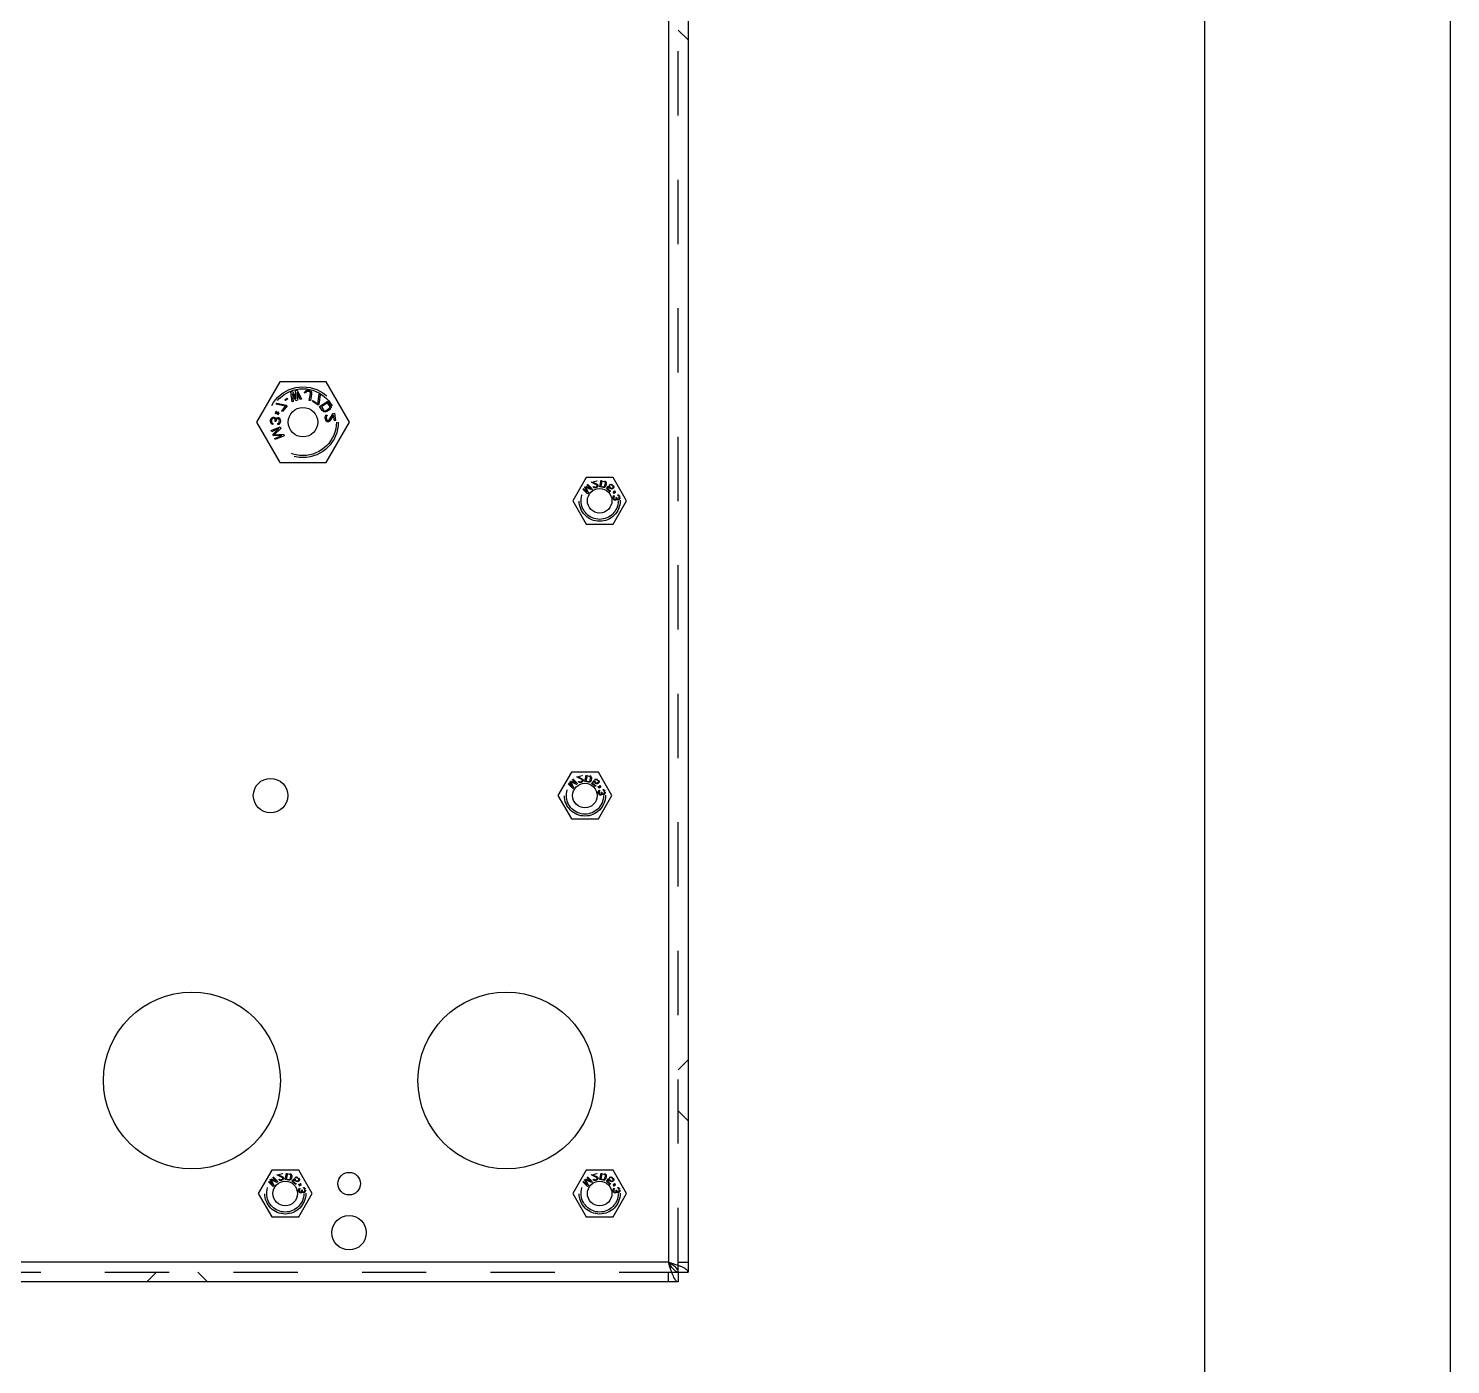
# Model space of a CAD drawing. Header units: millimetres. Extents: x 1262 to 3787, y 0 to 841.
# Drawn here: x 3642.1 to 3786.9, y 315.3 to 451.3 of the extents above; entities that cross this region are included whole.
import ezdxf

# ---------------------------------------------------------------- set-up
doc = ezdxf.new("R2010")
doc.units = ezdxf.units.MM
doc.header["$LTSCALE"] = 65.395
doc.linetypes.add('HIDDEN', pattern=[0.2, 0.1, -0.1])
doc.layers.get('0').update_dxf_attribs({"linetype": 'CONTINUOUS'})
doc.layers.add('02___PRT_ALL_AXES', color=7, linetype='CONTINUOUS')
doc.layers.add('DEFAULT_2', color=8, linetype='HIDDEN')

msp = doc.modelspace()

# ---------------------------------------------------------------- linework, layer by layer
at = {"color": 7, "linetype": 'Continuous'}
for p, q in [((3786.865, 0), (3786.865, 841)), ((3667.696, 415.304), (3665.329, 411.204)), ((3672.43, 415.304), (3667.696, 415.304)), ((3674.798, 411.204), (3672.43, 415.304)), ((3665.329, 411.204), (3667.696, 407.104)), ((3672.43, 407.104), (3674.798, 411.204)), ((3667.696, 407.104), (3672.43, 407.104)), ((3698.892, 405.579), (3697.521, 403.204)), ((3701.635, 405.579), (3698.892, 405.579)), ((3703.006, 403.204), (3701.635, 405.579)), ((3697.521, 403.204), (3698.892, 400.829)), ((3701.635, 400.829), (3703.006, 403.204)), ((3698.892, 400.829), (3701.635, 400.829)), ((3697.392, 375.579), (3696.021, 373.204)), ((3700.135, 375.579), (3697.392, 375.579)), ((3701.506, 373.204), (3700.135, 375.579)), ((3696.021, 373.204), (3697.392, 370.829)), ((3700.135, 370.829), (3701.506, 373.204)), ((3697.392, 370.829), (3700.135, 370.829)), ((3666.892, 335.079), (3665.521, 332.704)), ((3669.635, 335.079), (3666.892, 335.079)), ((3671.006, 332.704), (3669.635, 335.079)), ((3698.892, 335.079), (3697.521, 332.704)), ((3701.635, 335.079), (3698.892, 335.079)), ((3703.006, 332.704), (3701.635, 335.079)), ((3665.521, 332.704), (3666.892, 330.329)), ((3669.635, 330.329), (3671.006, 332.704)), ((3697.521, 332.704), (3698.892, 330.329)), ((3701.635, 330.329), (3703.006, 332.704)), ((3666.892, 330.329), (3669.635, 330.329)), ((3698.892, 330.329), (3701.635, 330.329)), ((3708.263, 324.704), (3709.263, 324.704)), ((3708.263, 324.704), (3708.263, 323.704))]:
    msp.add_line(p, q, dxfattribs=at)
at = {"color": 3, "linetype": 'Continuous'}
for p, q in [((3709.263, 581.004), (3709.263, 324.704)), ((3707.263, 580.004), (3707.263, 325.704)), ((3707.263, 325.704), (3506.047, 325.704)), ((3708.263, 323.704), (3296.263, 323.704))]:
    msp.add_line(p, q, dxfattribs=at)
at = {"color": 7, "linetype": 'Continuous'}
msp.add_lwpolyline([(2622.865, 25), (3761.865, 25), (3761.865, 816), (2622.865, 816)], close=True, dxfattribs=at)
for points in [[(3708.263, 324.704), (3708.07, 324.704), (3707.65, 325.06), (3707.418, 325.46), (3707.263, 325.704)], [(3708.263, 324.704), (3708.263, 324.897), (3707.906, 325.317), (3707.507, 325.549), (3707.263, 325.704)]]:
    msp.add_open_spline(points, degree=3, knots=[0, 0, 0, 0, 0.4009489, 1, 1, 1, 1], dxfattribs=at)
at = {"color": 3, "linetype": 'Continuous'}
for points, knots in [([(3708.263, 325.37), (3708.185, 325.399), (3707.854, 325.516), (3707.519, 325.622), (3707.263, 325.704)], [0, 0, 0, 0, 0.2361922, 1, 1, 1, 1]), ([(3707.597, 324.704), (3707.568, 324.781), (3707.451, 325.113), (3707.345, 325.448), (3707.263, 325.704)], [0, 0, 0, 0, 0.2361922, 1, 1, 1, 1]), ([(3708.263, 323.704), (3708.152, 323.704), (3707.896, 323.958), (3707.786, 324.23), (3707.71, 324.412)], [0, 0, 0, 0, 0.3603317, 1, 1, 1, 1]), ([(3709.263, 324.704), (3709.263, 324.815), (3709.008, 325.071), (3708.736, 325.181), (3708.554, 325.257)], [0, 0, 0, 0, 0.3603317, 1, 1, 1, 1])]:
    msp.add_open_spline(points, degree=3, knots=knots, dxfattribs=at)
for points in [[(3707.71, 324.412), (3707.67, 324.509), (3707.633, 324.606), (3707.597, 324.704)], [(3708.554, 325.257), (3708.458, 325.297), (3708.361, 325.334), (3708.263, 325.37)]]:
    msp.add_open_spline(points, degree=3, dxfattribs=at)
at = {"layer": '02___PRT_ALL_AXES', "color": 3, "linetype": 'Continuous'}
for centre, radius in [((3670.063, 411.204), 1.5), ((3700.263, 403.204), 1.25), ((3666.763, 373.204), 1.75), ((3698.763, 373.204), 1.25), ((3658.763, 344.204), 9), ((3690.763, 344.204), 9), ((3674.763, 333.704), 1.15), ((3668.263, 332.704), 1.25), ((3700.263, 332.704), 1.25), ((3674.763, 328.704), 1.75)]:
    msp.add_circle(centre, radius, dxfattribs=at)
at = {"layer": 'DEFAULT_2', "color": 8, "linetype": 'HIDDEN'}
for p, q in [((3708.263, 324.704), (3708.263, 581.004)), ((3709.263, 450.104), (3708.263, 451.104)), ((3668.84, 414.287), (3669, 414.332)), ((3668.953, 413.279), (3668.84, 414.287)), ((3669.354, 413.393), (3668.984, 414.084)), ((3668.984, 414.084), (3669.074, 413.313)), ((3669, 414.332), (3669.382, 413.6)), ((3669.321, 414.423), (3669.481, 414.469)), ((3669.382, 413.6), (3669.321, 414.423)), ((3669.795, 413.518), (3669.465, 414.221)), ((3669.465, 414.221), (3669.514, 413.439)), ((3669.481, 414.469), (3669.915, 413.553)), ((3670.212, 414.183), (3670.251, 414.284)), ((3670.335, 414.161), (3670.212, 414.183)), ((3670.251, 414.284), (3670.307, 414.361)), ((3670.307, 414.361), (3670.404, 414.43)), ((3670.37, 414.241), (3670.335, 414.161)), ((3670.423, 414.297), (3670.37, 414.241)), ((3670.404, 414.43), (3670.493, 414.457)), ((3670.492, 414.328), (3670.423, 414.297)), ((3670.577, 414.334), (3670.492, 414.328)), ((3670.493, 414.457), (3670.6, 414.46)), ((3670.659, 414.32), (3670.577, 414.334)), ((3670.6, 414.46), (3670.682, 414.445)), ((3670.738, 414.284), (3670.659, 414.32)), ((3670.682, 414.445), (3670.781, 414.406)), ((3670.712, 413.424), (3670.827, 414.074)), ((3670.792, 414.231), (3670.738, 414.284)), ((3670.781, 414.406), (3670.855, 414.35)), ((3670.822, 414.161), (3670.792, 414.231)), ((3670.827, 414.074), (3670.822, 414.161)), ((3670.95, 414.052), (3670.835, 413.402)), ((3670.855, 414.35), (3670.922, 414.251)), ((3670.922, 414.251), (3670.948, 414.16)), ((3670.948, 414.16), (3670.95, 414.052)), ((3671.581, 413.088), (3671.716, 414.065)), ((3671.821, 413.997), (3671.686, 413.02)), ((3671.716, 414.065), (3671.821, 413.997)), ((3667.32, 413.045), (3667.395, 413.145)), ((3668.285, 412.844), (3667.32, 413.045)), ((3667.395, 413.145), (3668.36, 412.944)), ((3667.911, 412.343), (3668.285, 412.844)), ((3668.445, 412.88), (3667.996, 412.28)), ((3668.217, 413.495), (3668.454, 413.665)), ((3668.279, 413.409), (3668.217, 413.495)), ((3668.516, 413.579), (3668.279, 413.409)), ((3668.36, 412.944), (3668.445, 412.88)), ((3668.454, 413.665), (3668.516, 413.579)), ((3669.074, 413.313), (3668.953, 413.279)), ((3669.514, 413.439), (3669.354, 413.393)), ((3669.915, 413.553), (3669.795, 413.518)), ((3670.835, 413.402), (3670.712, 413.424)), ((3670.998, 413.338), (3671.056, 413.428)), ((3671.628, 412.931), (3670.998, 413.338)), ((3671.056, 413.428), (3671.581, 413.088)), ((3671.686, 413.02), (3671.628, 412.931)), ((3671.759, 412.812), (3672.596, 413.36)), ((3672.033, 412.394), (3671.759, 412.812)), ((3672.558, 413.185), (3671.935, 412.777)), ((3671.935, 412.777), (3672.14, 412.464)), ((3672.432, 412.406), (3672.699, 412.581)), ((3672.763, 412.872), (3672.558, 413.185)), ((3672.596, 413.36), (3672.87, 412.942)), ((3672.699, 412.581), (3672.759, 412.645)), ((3672.759, 412.645), (3672.79, 412.715)), ((3672.791, 412.79), (3672.763, 412.872)), ((3672.845, 412.552), (3672.768, 412.476)), ((3672.79, 412.715), (3672.791, 412.79)), ((3672.894, 412.633), (3672.845, 412.552)), ((3672.87, 412.942), (3672.909, 412.843)), ((3672.919, 412.75), (3672.894, 412.633)), ((3672.909, 412.843), (3672.919, 412.75)), ((3666.763, 411.265), (3666.77, 411.431)), ((3666.78, 411.181), (3666.763, 411.265)), ((3666.77, 411.431), (3666.795, 411.514)), ((3666.819, 411.095), (3666.78, 411.181)), ((3666.795, 411.514), (3666.841, 411.595)), ((3666.859, 411.031), (3666.819, 411.095)), ((3666.841, 411.595), (3666.886, 411.656)), ((3666.876, 411.406), (3666.87, 411.281)), ((3666.87, 411.281), (3666.887, 411.176)), ((3666.901, 411.509), (3666.876, 411.406)), ((3666.886, 411.656), (3666.952, 411.694)), ((3666.887, 411.176), (3666.906, 411.133)), ((3666.924, 411.55), (3666.901, 411.509)), ((3666.906, 411.133), (3666.947, 411.09)), ((3666.969, 411.589), (3666.924, 411.55)), ((3666.947, 411.09), (3666.988, 411.067)), ((3666.952, 411.694), (3667.017, 411.712)), ((3667.012, 411.608), (3666.969, 411.589)), ((3666.988, 411.067), (3666.984, 410.963)), ((3667.097, 411.605), (3667.012, 411.608)), ((3667.017, 411.712), (3667.102, 411.709)), ((3667.18, 411.559), (3667.097, 411.605)), ((3667.102, 411.709), (3667.186, 411.684)), ((3667.22, 411.495), (3667.18, 411.559)), ((3667.186, 411.684), (3667.248, 411.64)), ((3667.236, 411.369), (3667.22, 411.495)), ((3667.232, 411.286), (3667.236, 411.369)), ((3667.317, 411.282), (3667.232, 411.286)), ((3667.248, 411.64), (3667.286, 411.534)), ((3667.251, 412.192), (3667.265, 412.231)), ((3667.391, 412.141), (3667.251, 412.192)), ((3667.255, 412.08), (3667.391, 412.141)), ((3667.268, 412.053), (3667.255, 412.08)), ((3667.265, 412.231), (3667.405, 412.18)), ((3667.431, 412.126), (3667.268, 412.053)), ((3667.286, 411.534), (3667.353, 411.614)), ((3667.321, 411.365), (3667.317, 411.282)), ((3667.369, 411.488), (3667.321, 411.365)), ((3667.341, 412.314), (3667.368, 412.326)), ((3667.405, 412.18), (3667.341, 412.314)), ((3667.353, 411.614), (3667.419, 411.653)), ((3667.368, 412.326), (3667.445, 412.165)), ((3667.413, 411.528), (3667.369, 411.488)), ((3667.5, 411.566), (3667.413, 411.528)), ((3667.419, 411.653), (3667.505, 411.67)), ((3667.507, 411.964), (3667.431, 412.126)), ((3667.445, 412.165), (3667.608, 412.238)), ((3667.61, 412.06), (3667.47, 412.111)), ((3667.47, 412.111), (3667.534, 411.977)), ((3667.621, 412.211), (3667.485, 412.15)), ((3667.485, 412.15), (3667.625, 412.099)), ((3667.543, 411.564), (3667.5, 411.566)), ((3667.505, 411.67), (3667.547, 411.668)), ((3667.534, 411.977), (3667.507, 411.964)), ((3667.516, 410.961), (3667.521, 411.065)), ((3667.521, 411.065), (3667.586, 411.104)), ((3667.605, 411.52), (3667.543, 411.564)), ((3667.547, 411.668), (3667.631, 411.644)), ((3667.586, 411.104), (3667.632, 411.164)), ((3667.644, 411.455), (3667.605, 411.52)), ((3667.608, 412.238), (3667.621, 412.211)), ((3667.625, 412.099), (3667.61, 412.06)), ((3667.631, 411.644), (3667.713, 411.557)), ((3667.632, 411.164), (3667.657, 411.267)), ((3667.661, 411.35), (3667.644, 411.455)), ((3667.657, 411.267), (3667.661, 411.35)), ((3667.737, 411.139), (3667.691, 411.057)), ((3667.713, 411.557), (3667.752, 411.472)), ((3667.765, 411.283), (3667.737, 411.139)), ((3667.752, 411.472), (3667.766, 411.325)), ((3667.766, 411.325), (3667.765, 411.283)), ((3667.996, 412.28), (3667.911, 412.343)), ((3672.108, 412.318), (3672.033, 412.394)), ((3672.189, 412.272), (3672.108, 412.318)), ((3672.14, 412.464), (3672.203, 412.406)), ((3672.306, 412.249), (3672.189, 412.272)), ((3672.203, 412.406), (3672.273, 412.377)), ((3672.273, 412.377), (3672.35, 412.377)), ((3672.4, 412.261), (3672.306, 412.249)), ((3672.327, 411.745), (3672.355, 411.834)), ((3672.329, 411.597), (3672.327, 411.745)), ((3672.343, 411.515), (3672.329, 411.597)), ((3672.384, 411.395), (3672.343, 411.515)), ((3672.35, 412.377), (3672.432, 412.406)), ((3672.355, 411.834), (3672.426, 411.93)), ((3672.44, 411.32), (3672.384, 411.395)), ((3672.501, 412.301), (3672.4, 412.261)), ((3672.426, 411.93), (3672.506, 411.964)), ((3672.435, 411.742), (3672.431, 411.635)), ((3672.431, 411.635), (3672.445, 411.553)), ((3672.467, 411.81), (3672.435, 411.742)), ((3672.537, 411.252), (3672.44, 411.32)), ((3672.445, 411.553), (3672.482, 411.454)), ((3672.523, 411.862), (3672.467, 411.81)), ((3672.482, 411.454), (3672.535, 411.399)), ((3672.768, 412.476), (3672.501, 412.301)), ((3672.506, 411.964), (3672.523, 411.862)), ((3672.535, 411.399), (3672.604, 411.368)), ((3672.625, 411.245), (3672.537, 411.252)), ((3672.604, 411.368), (3672.646, 411.375)), ((3672.667, 411.252), (3672.625, 411.245)), ((3672.646, 411.375), (3672.724, 411.43)), ((3672.747, 411.286), (3672.667, 411.252)), ((3672.724, 411.43), (3673.154, 412.092)), ((3672.803, 411.338), (3672.747, 411.286)), ((3673.181, 411.928), (3672.803, 411.338)), ((3673.154, 412.092), (3673.259, 412.109)), ((3673.275, 411.352), (3673.181, 411.928)), ((3673.259, 412.109), (3673.38, 411.369)), ((3673.38, 411.369), (3673.275, 411.352)), ((3666.837, 410.35), (3667.754, 410.747)), ((3666.887, 410.235), (3666.837, 410.35)), ((3666.921, 410.987), (3666.859, 411.031)), ((3667.609, 410.548), (3666.887, 410.235)), ((3666.984, 410.963), (3666.921, 410.987)), ((3667.003, 409.967), (3667.609, 410.548)), ((3667.069, 409.814), (3667.003, 409.967)), ((3667.907, 409.86), (3667.069, 409.814)), ((3667.829, 410.575), (3667.133, 409.933)), ((3667.133, 409.933), (3668.078, 410.002)), ((3667.185, 409.547), (3667.907, 409.86)), ((3668.152, 409.83), (3667.235, 409.432)), ((3667.602, 410.978), (3667.516, 410.961)), ((3667.691, 411.057), (3667.602, 410.978)), ((3667.754, 410.747), (3667.829, 410.575)), ((3668.078, 410.002), (3668.152, 409.83)), ((3667.235, 409.432), (3667.185, 409.547)), ((3700.263, 404.624), (3700.403, 405.289)), ((3699.022, 403.921), (3698.541, 404.388)), ((3698.593, 404.459), (3698.976, 404.087)), ((3698.976, 404.087), (3698.723, 404.617)), ((3698.805, 404.701), (3699.342, 404.464)), ((3699.418, 404.329), (3698.817, 404.607)), ((3698.817, 404.607), (3699.114, 404.015)), ((3699.342, 404.464), (3698.958, 404.836)), ((3699.114, 404.015), (3699.022, 403.921)), ((3699.029, 404.89), (3699.51, 404.423)), ((3699.51, 404.423), (3699.418, 404.329)), ((3699.462, 405.072), (3699.446, 405.127)), ((3699.956, 404.824), (3699.462, 405.072)), ((3699.967, 405.214), (3699.574, 405.103)), ((3699.574, 405.103), (3700.014, 404.887)), ((3699.602, 404.631), (3699.672, 404.651)), ((3699.632, 404.578), (3699.602, 404.631)), ((3699.704, 404.536), (3699.632, 404.578)), ((3699.672, 404.651), (3699.712, 404.616)), ((3699.769, 404.524), (3699.704, 404.536)), ((3699.712, 404.616), (3699.762, 404.599)), ((3699.762, 404.599), (3699.837, 404.605)), ((3699.871, 404.537), (3699.769, 404.524)), ((3699.837, 404.605), (3699.893, 404.621)), ((3699.927, 404.553), (3699.871, 404.537)), ((3699.893, 404.621), (3699.959, 404.655)), ((3700.007, 404.591), (3699.927, 404.553)), ((3699.951, 405.27), (3699.967, 405.214)), ((3700.001, 404.775), (3699.956, 404.824)), ((3699.959, 404.655), (3699.993, 404.695)), ((3699.993, 404.695), (3700.009, 404.746)), ((3700.009, 404.746), (3700.001, 404.775)), ((3700.055, 404.636), (3700.007, 404.591)), ((3700.014, 404.887), (3700.055, 404.852)), ((3700.055, 404.852), (3700.085, 404.799)), ((3700.095, 404.709), (3700.055, 404.636)), ((3700.085, 404.799), (3700.093, 404.77)), ((3700.093, 404.77), (3700.095, 404.709)), ((3700.606, 404.552), (3700.263, 404.624)), ((3700.475, 405.203), (3700.367, 404.693)), ((3700.367, 404.693), (3700.624, 404.639)), ((3700.731, 405.15), (3700.475, 405.203)), ((3700.68, 404.552), (3700.606, 404.552)), ((3700.624, 404.639), (3700.684, 404.642)), ((3700.744, 404.569), (3700.68, 404.552)), ((3700.684, 404.642), (3700.733, 404.662)), ((3700.785, 405.123), (3700.731, 405.15)), ((3700.733, 404.662), (3700.771, 404.7)), ((3700.813, 404.615), (3700.744, 404.569)), ((3700.754, 405.235), (3700.818, 405.207)), ((3700.771, 404.7), (3700.798, 404.755)), ((3700.822, 405.085), (3700.785, 405.123)), ((3700.798, 404.755), (3700.844, 404.974)), ((3700.854, 404.667), (3700.813, 404.615)), ((3700.818, 405.207), (3700.869, 405.166)), ((3700.842, 405.035), (3700.822, 405.085)), ((3700.844, 404.974), (3700.842, 405.035)), ((3700.883, 404.737), (3700.854, 404.667)), ((3700.869, 405.166), (3700.914, 405.096)), ((3700.929, 404.956), (3700.883, 404.737)), ((3700.914, 405.096), (3700.93, 405.032)), ((3700.93, 405.032), (3700.929, 404.956)), ((3700.945, 404.443), (3701.191, 404.742)), ((3701.328, 404.128), (3700.945, 404.443)), ((3701.2, 404.638), (3701.049, 404.454)), ((3701.049, 404.454), (3701.375, 404.185)), ((3701.191, 404.742), (3701.27, 404.677)), ((3701.228, 404.557), (3701.2, 404.638)), ((3701.275, 404.499), (3701.228, 404.557)), ((3701.27, 404.677), (3701.287, 404.605)), ((3701.342, 404.444), (3701.275, 404.499)), ((3701.277, 404.845), (3701.337, 404.873)), ((3701.344, 404.79), (3701.277, 404.845)), ((3701.287, 404.605), (3701.322, 404.557)), ((3701.322, 404.557), (3701.39, 404.501)), ((3701.375, 404.185), (3701.328, 404.128)), ((3701.337, 404.873), (3701.409, 404.891)), ((3701.408, 404.409), (3701.342, 404.444)), ((3701.405, 404.817), (3701.344, 404.79)), ((3701.39, 404.501), (3701.444, 404.475)), ((3701.457, 404.812), (3701.405, 404.817)), ((3701.493, 404.397), (3701.408, 404.409)), ((3701.409, 404.891), (3701.493, 404.879)), ((3701.444, 404.475), (3701.497, 404.471)), ((3701.512, 404.787), (3701.457, 404.812)), ((3701.493, 404.879), (3701.557, 404.845)), ((3701.565, 404.415), (3701.493, 404.397)), ((3701.497, 404.471), (3701.548, 404.486)), ((3701.579, 404.731), (3701.512, 404.787)), ((3701.548, 404.486), (3701.588, 404.512)), ((3701.634, 404.454), (3701.565, 404.415)), ((3701.615, 404.682), (3701.579, 404.731)), ((3701.588, 404.512), (3701.607, 404.535)), ((3701.607, 404.535), (3701.624, 404.578)), ((3701.63, 404.631), (3701.615, 404.682)), ((3701.621, 404.108), (3701.626, 404.128)), ((3701.722, 404.083), (3701.621, 404.108)), ((3701.624, 404.578), (3701.63, 404.631)), ((3701.626, 404.128), (3701.747, 404.098)), ((3701.628, 404.786), (3701.673, 404.73)), ((3701.632, 404.03), (3701.722, 404.083)), ((3701.646, 404.005), (3701.632, 404.03)), ((3701.672, 404.5), (3701.634, 404.454)), ((3701.736, 404.058), (3701.646, 404.005)), ((3701.697, 404.576), (3701.672, 404.5)), ((3701.673, 404.73), (3701.701, 404.65)), ((3701.701, 404.65), (3701.697, 404.576)), ((3701.709, 403.957), (3701.736, 404.058)), ((3701.729, 403.952), (3701.709, 403.957)), ((3701.762, 404.073), (3701.729, 403.952)), ((3701.747, 404.098), (3701.78, 404.218)), ((3701.884, 404.042), (3701.762, 404.073)), ((3701.801, 404.213), (3701.773, 404.113)), ((3701.773, 404.113), (3701.863, 404.165)), ((3701.78, 404.218), (3701.801, 404.213)), ((3701.878, 404.14), (3701.788, 404.088)), ((3701.788, 404.088), (3701.889, 404.062)), ((3701.863, 404.165), (3701.878, 404.14)), ((3701.889, 404.062), (3701.884, 404.042)), ((3701.621, 403.582), (3701.64, 403.645)), ((3701.626, 403.479), (3701.621, 403.582)), ((3701.631, 403.45), (3701.626, 403.479)), ((3701.665, 403.353), (3701.631, 403.45)), ((3701.64, 403.645), (3701.687, 403.713)), ((3701.705, 403.301), (3701.665, 403.353)), ((3701.687, 403.713), (3701.743, 403.739)), ((3701.697, 403.582), (3701.696, 403.507)), ((3701.696, 403.507), (3701.707, 403.45)), ((3701.718, 403.63), (3701.697, 403.582)), ((3701.775, 403.255), (3701.705, 403.301)), ((3701.707, 403.45), (3701.736, 403.381)), ((3701.757, 403.667), (3701.718, 403.63)), ((3701.736, 403.381), (3701.773, 403.344)), ((3701.743, 403.739), (3701.757, 403.667)), ((3701.773, 403.344), (3701.822, 403.323)), ((3701.836, 403.252), (3701.775, 403.255)), ((3701.822, 403.323), (3701.852, 403.329)), ((3701.865, 403.257), (3701.836, 403.252)), ((3701.852, 403.329), (3701.905, 403.369)), ((3701.921, 403.283), (3701.865, 403.257)), ((3701.905, 403.369), (3701.928, 403.403)), ((3701.96, 403.32), (3701.921, 403.283)), ((3701.928, 403.403), (3701.941, 403.495)), ((3701.93, 403.552), (3701.989, 403.563)), ((3701.941, 403.495), (3701.93, 403.552)), ((3701.992, 403.386), (3701.96, 403.32)), ((3701.989, 403.563), (3702, 403.506)), ((3702.035, 403.32), (3701.992, 403.386)), ((3702, 403.506), (3702.031, 403.423)), ((3702.031, 403.423), (3702.068, 403.385)), ((3702.085, 403.299), (3702.035, 403.32)), ((3702.068, 403.385), (3702.132, 403.368)), ((3702.146, 403.296), (3702.085, 403.299)), ((3702.106, 403.823), (3702.153, 403.817)), ((3702.12, 403.751), (3702.106, 403.823)), ((3702.152, 403.743), (3702.12, 403.751)), ((3702.132, 403.368), (3702.191, 403.379)), ((3702.205, 403.307), (3702.146, 403.296)), ((3702.186, 403.72), (3702.152, 403.743)), ((3702.153, 403.817), (3702.202, 403.797)), ((3702.207, 403.694), (3702.186, 403.72)), ((3702.191, 403.379), (3702.217, 403.399)), ((3702.202, 403.797), (3702.239, 403.759)), ((3702.246, 403.33), (3702.205, 403.307)), ((3702.235, 403.625), (3702.207, 403.694)), ((3702.217, 403.399), (3702.241, 403.433)), ((3702.251, 403.539), (3702.235, 403.625)), ((3702.239, 403.759), (3702.28, 403.708)), ((3702.241, 403.433), (3702.25, 403.465)), ((3702.284, 403.367), (3702.246, 403.33)), ((3702.25, 403.465), (3702.251, 403.539)), ((3702.28, 403.708), (3702.304, 403.657)), ((3702.305, 403.416), (3702.284, 403.367)), ((3702.323, 403.479), (3702.305, 403.416)), ((3702.327, 403.535), (3702.323, 403.479)), ((3697.529, 374.89), (3698.01, 374.423)), ((3697.962, 375.072), (3697.946, 375.127)), ((3698.456, 374.824), (3697.962, 375.072)), ((3698.467, 375.214), (3698.074, 375.103)), ((3698.074, 375.103), (3698.514, 374.887)), ((3698.451, 375.27), (3698.467, 375.214)), ((3698.514, 374.887), (3698.555, 374.852)), ((3698.763, 374.624), (3698.903, 375.289)), ((3698.975, 375.203), (3698.867, 374.693)), ((3699.231, 375.15), (3698.975, 375.203)), ((3699.285, 375.123), (3699.231, 375.15)), ((3699.254, 375.235), (3699.318, 375.207)), ((3699.322, 375.085), (3699.285, 375.123)), ((3699.298, 374.755), (3699.344, 374.974)), ((3699.318, 375.207), (3699.369, 375.166)), ((3699.342, 375.035), (3699.322, 375.085)), ((3699.344, 374.974), (3699.342, 375.035)), ((3699.369, 375.166), (3699.414, 375.096)), ((3699.429, 374.956), (3699.383, 374.737)), ((3699.414, 375.096), (3699.43, 375.032)), ((3699.43, 375.032), (3699.429, 374.956)), ((3699.837, 374.873), (3699.909, 374.891)), ((3699.909, 374.891), (3699.993, 374.879)), ((3699.993, 374.879), (3700.057, 374.845)), ((3697.522, 373.921), (3697.041, 374.388)), ((3697.093, 374.459), (3697.476, 374.087)), ((3697.476, 374.087), (3697.223, 374.617)), ((3697.305, 374.701), (3697.842, 374.464)), ((3697.918, 374.329), (3697.317, 374.607)), ((3697.317, 374.607), (3697.614, 374.015)), ((3697.842, 374.464), (3697.458, 374.836)), ((3697.614, 374.015), (3697.522, 373.921)), ((3698.01, 374.423), (3697.918, 374.329)), ((3698.102, 374.631), (3698.172, 374.651)), ((3698.132, 374.578), (3698.102, 374.631)), ((3698.204, 374.536), (3698.132, 374.578)), ((3698.172, 374.651), (3698.212, 374.616)), ((3698.269, 374.524), (3698.204, 374.536)), ((3698.212, 374.616), (3698.262, 374.599)), ((3698.262, 374.599), (3698.337, 374.605)), ((3698.371, 374.537), (3698.269, 374.524)), ((3698.337, 374.605), (3698.393, 374.621)), ((3698.427, 374.553), (3698.371, 374.537)), ((3698.393, 374.621), (3698.459, 374.655)), ((3698.507, 374.591), (3698.427, 374.553)), ((3698.501, 374.775), (3698.456, 374.824)), ((3698.459, 374.655), (3698.493, 374.695)), ((3698.493, 374.695), (3698.509, 374.746)), ((3698.509, 374.746), (3698.501, 374.775)), ((3698.555, 374.636), (3698.507, 374.591)), ((3698.555, 374.852), (3698.585, 374.799)), ((3698.595, 374.709), (3698.555, 374.636)), ((3698.585, 374.799), (3698.593, 374.77)), ((3698.593, 374.77), (3698.595, 374.709)), ((3699.106, 374.552), (3698.763, 374.624)), ((3698.867, 374.693), (3699.124, 374.639)), ((3699.18, 374.552), (3699.106, 374.552)), ((3699.124, 374.639), (3699.184, 374.642)), ((3699.244, 374.569), (3699.18, 374.552)), ((3699.184, 374.642), (3699.233, 374.662)), ((3699.233, 374.662), (3699.271, 374.7)), ((3699.313, 374.615), (3699.244, 374.569)), ((3699.271, 374.7), (3699.298, 374.755)), ((3699.354, 374.667), (3699.313, 374.615)), ((3699.383, 374.737), (3699.354, 374.667)), ((3699.445, 374.443), (3699.691, 374.742)), ((3699.828, 374.128), (3699.445, 374.443)), ((3699.7, 374.638), (3699.549, 374.454)), ((3699.549, 374.454), (3699.875, 374.185)), ((3699.691, 374.742), (3699.77, 374.677)), ((3699.728, 374.557), (3699.7, 374.638)), ((3699.775, 374.499), (3699.728, 374.557)), ((3699.77, 374.677), (3699.787, 374.605)), ((3699.842, 374.444), (3699.775, 374.499)), ((3699.777, 374.845), (3699.837, 374.873)), ((3699.844, 374.79), (3699.777, 374.845)), ((3699.787, 374.605), (3699.822, 374.557)), ((3699.822, 374.557), (3699.89, 374.501)), ((3699.875, 374.185), (3699.828, 374.128)), ((3699.908, 374.409), (3699.842, 374.444)), ((3699.905, 374.817), (3699.844, 374.79)), ((3699.89, 374.501), (3699.944, 374.475)), ((3699.957, 374.812), (3699.905, 374.817)), ((3699.993, 374.397), (3699.908, 374.409)), ((3699.944, 374.475), (3699.997, 374.471)), ((3700.012, 374.787), (3699.957, 374.812)), ((3700.065, 374.415), (3699.993, 374.397)), ((3699.997, 374.471), (3700.048, 374.486)), ((3700.079, 374.731), (3700.012, 374.787)), ((3700.048, 374.486), (3700.088, 374.512)), ((3700.134, 374.454), (3700.065, 374.415)), ((3700.115, 374.682), (3700.079, 374.731)), ((3700.088, 374.512), (3700.107, 374.535)), ((3700.107, 374.535), (3700.124, 374.578)), ((3700.13, 374.631), (3700.115, 374.682)), ((3700.121, 374.108), (3700.126, 374.128)), ((3700.222, 374.083), (3700.121, 374.108)), ((3700.121, 373.582), (3700.14, 373.645)), ((3700.126, 373.479), (3700.121, 373.582)), ((3700.124, 374.578), (3700.13, 374.631)), ((3700.126, 374.128), (3700.247, 374.098)), ((3700.131, 373.45), (3700.126, 373.479)), ((3700.128, 374.786), (3700.173, 374.73)), ((3700.165, 373.353), (3700.131, 373.45)), ((3700.132, 374.03), (3700.222, 374.083)), ((3700.146, 374.005), (3700.132, 374.03)), ((3700.172, 374.5), (3700.134, 374.454)), ((3700.14, 373.645), (3700.187, 373.713)), ((3700.236, 374.058), (3700.146, 374.005)), ((3700.197, 374.576), (3700.172, 374.5)), ((3700.173, 374.73), (3700.201, 374.65)), ((3700.187, 373.713), (3700.243, 373.739)), ((3700.197, 373.582), (3700.196, 373.507)), ((3700.196, 373.507), (3700.207, 373.45)), ((3700.201, 374.65), (3700.197, 374.576)), ((3700.218, 373.63), (3700.197, 373.582)), ((3700.207, 373.45), (3700.236, 373.381)), ((3700.209, 373.957), (3700.236, 374.058)), ((3700.229, 373.952), (3700.209, 373.957)), ((3700.257, 373.667), (3700.218, 373.63)), ((3700.262, 374.073), (3700.229, 373.952)), ((3700.243, 373.739), (3700.257, 373.667)), ((3700.247, 374.098), (3700.28, 374.218)), ((3700.384, 374.042), (3700.262, 374.073)), ((3700.301, 374.213), (3700.273, 374.113)), ((3700.273, 374.113), (3700.363, 374.165)), ((3700.28, 374.218), (3700.301, 374.213)), ((3700.378, 374.14), (3700.288, 374.088)), ((3700.288, 374.088), (3700.389, 374.062)), ((3700.363, 374.165), (3700.378, 374.14)), ((3700.389, 374.062), (3700.384, 374.042)), ((3700.428, 373.403), (3700.441, 373.495)), ((3700.43, 373.552), (3700.489, 373.563)), ((3700.441, 373.495), (3700.43, 373.552)), ((3700.489, 373.563), (3700.5, 373.506)), ((3700.5, 373.506), (3700.531, 373.423)), ((3700.606, 373.823), (3700.653, 373.817)), ((3700.62, 373.751), (3700.606, 373.823)), ((3700.652, 373.743), (3700.62, 373.751)), ((3700.686, 373.72), (3700.652, 373.743)), ((3700.653, 373.817), (3700.702, 373.797)), ((3700.707, 373.694), (3700.686, 373.72)), ((3700.702, 373.797), (3700.739, 373.759)), ((3700.735, 373.625), (3700.707, 373.694)), ((3700.717, 373.399), (3700.741, 373.433)), ((3700.751, 373.539), (3700.735, 373.625)), ((3700.739, 373.759), (3700.78, 373.708)), ((3700.741, 373.433), (3700.75, 373.465)), ((3700.75, 373.465), (3700.751, 373.539)), ((3700.78, 373.708), (3700.804, 373.657)), ((3700.823, 373.479), (3700.805, 373.416)), ((3700.827, 373.535), (3700.823, 373.479)), ((3700.205, 373.301), (3700.165, 373.353)), ((3700.275, 373.255), (3700.205, 373.301)), ((3700.236, 373.381), (3700.273, 373.344)), ((3700.273, 373.344), (3700.322, 373.323)), ((3700.336, 373.252), (3700.275, 373.255)), ((3700.322, 373.323), (3700.352, 373.329)), ((3700.365, 373.257), (3700.336, 373.252)), ((3700.352, 373.329), (3700.405, 373.369)), ((3700.421, 373.283), (3700.365, 373.257)), ((3700.405, 373.369), (3700.428, 373.403)), ((3700.46, 373.32), (3700.421, 373.283)), ((3700.492, 373.386), (3700.46, 373.32)), ((3700.535, 373.32), (3700.492, 373.386)), ((3700.531, 373.423), (3700.568, 373.385)), ((3700.585, 373.299), (3700.535, 373.32)), ((3700.568, 373.385), (3700.632, 373.368)), ((3700.646, 373.296), (3700.585, 373.299)), ((3700.632, 373.368), (3700.691, 373.379)), ((3700.705, 373.307), (3700.646, 373.296)), ((3700.691, 373.379), (3700.717, 373.399)), ((3700.746, 373.33), (3700.705, 373.307)), ((3700.784, 373.367), (3700.746, 373.33)), ((3700.805, 373.416), (3700.784, 373.367)), ((3709.263, 346.304), (3708.263, 345.304)), ((3709.263, 340.104), (3708.263, 341.104)), ((3667.029, 334.39), (3667.51, 333.923)), ((3667.462, 334.572), (3667.446, 334.627)), ((3667.956, 334.324), (3667.462, 334.572)), ((3667.967, 334.714), (3667.574, 334.603)), ((3667.574, 334.603), (3668.014, 334.387)), ((3667.951, 334.77), (3667.967, 334.714)), ((3668.014, 334.387), (3668.055, 334.352)), ((3668.055, 334.352), (3668.085, 334.299)), ((3668.263, 334.124), (3668.403, 334.789)), ((3668.475, 334.703), (3668.367, 334.193)), ((3668.731, 334.65), (3668.475, 334.703)), ((3668.785, 334.623), (3668.731, 334.65)), ((3668.754, 334.735), (3668.818, 334.707)), ((3668.822, 334.585), (3668.785, 334.623)), ((3668.798, 334.255), (3668.844, 334.474)), ((3668.818, 334.707), (3668.869, 334.666)), ((3668.842, 334.535), (3668.822, 334.585)), ((3668.844, 334.474), (3668.842, 334.535)), ((3668.869, 334.666), (3668.914, 334.596)), ((3668.929, 334.456), (3668.883, 334.237)), ((3668.914, 334.596), (3668.93, 334.532)), ((3668.93, 334.532), (3668.929, 334.456)), ((3669.277, 334.345), (3669.337, 334.373)), ((3669.337, 334.373), (3669.409, 334.391)), ((3669.409, 334.391), (3669.493, 334.379)), ((3669.493, 334.379), (3669.557, 334.345)), ((3699.029, 334.39), (3699.51, 333.923)), ((3699.462, 334.572), (3699.446, 334.627)), ((3699.956, 334.324), (3699.462, 334.572)), ((3699.967, 334.714), (3699.574, 334.603)), ((3699.574, 334.603), (3700.014, 334.387)), ((3699.951, 334.77), (3699.967, 334.714)), ((3700.014, 334.387), (3700.055, 334.352)), ((3700.055, 334.352), (3700.085, 334.299)), ((3700.263, 334.124), (3700.403, 334.789)), ((3700.475, 334.703), (3700.367, 334.193)), ((3700.731, 334.65), (3700.475, 334.703)), ((3700.785, 334.623), (3700.731, 334.65)), ((3700.754, 334.735), (3700.818, 334.707)), ((3700.822, 334.585), (3700.785, 334.623)), ((3700.798, 334.255), (3700.844, 334.474)), ((3700.818, 334.707), (3700.869, 334.666)), ((3700.842, 334.535), (3700.822, 334.585)), ((3700.844, 334.474), (3700.842, 334.535)), ((3700.869, 334.666), (3700.914, 334.596)), ((3700.929, 334.456), (3700.883, 334.237)), ((3700.914, 334.596), (3700.93, 334.532)), ((3700.93, 334.532), (3700.929, 334.456)), ((3701.277, 334.345), (3701.337, 334.373)), ((3701.337, 334.373), (3701.409, 334.391)), ((3701.409, 334.391), (3701.493, 334.379)), ((3701.493, 334.379), (3701.557, 334.345)), ((3667.022, 333.421), (3666.541, 333.888)), ((3666.593, 333.959), (3666.976, 333.587)), ((3666.976, 333.587), (3666.723, 334.117)), ((3666.805, 334.201), (3667.342, 333.964)), ((3667.418, 333.829), (3666.817, 334.107)), ((3666.817, 334.107), (3667.114, 333.515)), ((3667.342, 333.964), (3666.958, 334.336)), ((3667.114, 333.515), (3667.022, 333.421)), ((3667.51, 333.923), (3667.418, 333.829)), ((3667.602, 334.131), (3667.672, 334.151)), ((3667.632, 334.078), (3667.602, 334.131)), ((3667.704, 334.036), (3667.632, 334.078)), ((3667.672, 334.151), (3667.712, 334.116)), ((3667.769, 334.024), (3667.704, 334.036)), ((3667.712, 334.116), (3667.762, 334.099)), ((3667.762, 334.099), (3667.837, 334.105)), ((3667.871, 334.037), (3667.769, 334.024)), ((3667.837, 334.105), (3667.893, 334.121)), ((3667.927, 334.053), (3667.871, 334.037)), ((3667.893, 334.121), (3667.959, 334.155)), ((3668.007, 334.091), (3667.927, 334.053)), ((3668.001, 334.275), (3667.956, 334.324)), ((3667.959, 334.155), (3667.993, 334.195)), ((3667.993, 334.195), (3668.009, 334.246)), ((3668.009, 334.246), (3668.001, 334.275)), ((3668.055, 334.136), (3668.007, 334.091)), ((3668.095, 334.209), (3668.055, 334.136)), ((3668.085, 334.299), (3668.093, 334.27)), ((3668.093, 334.27), (3668.095, 334.209)), ((3668.606, 334.052), (3668.263, 334.124)), ((3668.367, 334.193), (3668.624, 334.139)), ((3668.68, 334.052), (3668.606, 334.052)), ((3668.624, 334.139), (3668.684, 334.142)), ((3668.744, 334.069), (3668.68, 334.052)), ((3668.684, 334.142), (3668.733, 334.162)), ((3668.733, 334.162), (3668.771, 334.2)), ((3668.813, 334.115), (3668.744, 334.069)), ((3668.771, 334.2), (3668.798, 334.255)), ((3668.854, 334.167), (3668.813, 334.115)), ((3668.883, 334.237), (3668.854, 334.167)), ((3668.945, 333.943), (3669.191, 334.242)), ((3669.328, 333.628), (3668.945, 333.943)), ((3669.2, 334.138), (3669.049, 333.954)), ((3669.049, 333.954), (3669.375, 333.685)), ((3669.191, 334.242), (3669.27, 334.177)), ((3669.228, 334.057), (3669.2, 334.138)), ((3669.275, 333.999), (3669.228, 334.057)), ((3669.27, 334.177), (3669.287, 334.105)), ((3669.342, 333.944), (3669.275, 333.999)), ((3669.344, 334.29), (3669.277, 334.345)), ((3669.287, 334.105), (3669.322, 334.057)), ((3669.322, 334.057), (3669.39, 334.001)), ((3669.375, 333.685), (3669.328, 333.628)), ((3669.408, 333.909), (3669.342, 333.944)), ((3669.405, 334.317), (3669.344, 334.29)), ((3669.39, 334.001), (3669.444, 333.975)), ((3669.457, 334.312), (3669.405, 334.317)), ((3669.493, 333.897), (3669.408, 333.909)), ((3669.444, 333.975), (3669.497, 333.971)), ((3669.512, 334.287), (3669.457, 334.312)), ((3669.565, 333.915), (3669.493, 333.897)), ((3669.497, 333.971), (3669.548, 333.986)), ((3669.579, 334.231), (3669.512, 334.287)), ((3669.548, 333.986), (3669.588, 334.012)), ((3669.634, 333.954), (3669.565, 333.915)), ((3669.615, 334.182), (3669.579, 334.231)), ((3669.588, 334.012), (3669.607, 334.035)), ((3669.607, 334.035), (3669.624, 334.078)), ((3669.63, 334.131), (3669.615, 334.182)), ((3669.621, 333.608), (3669.626, 333.628)), ((3669.722, 333.583), (3669.621, 333.608)), ((3669.621, 333.082), (3669.64, 333.145)), ((3669.626, 332.979), (3669.621, 333.082)), ((3669.624, 334.078), (3669.63, 334.131)), ((3669.626, 333.628), (3669.747, 333.598)), ((3669.631, 332.95), (3669.626, 332.979)), ((3669.628, 334.286), (3669.673, 334.23)), ((3669.665, 332.853), (3669.631, 332.95)), ((3669.632, 333.53), (3669.722, 333.583)), ((3669.646, 333.505), (3669.632, 333.53)), ((3669.672, 334), (3669.634, 333.954)), ((3669.64, 333.145), (3669.687, 333.213)), ((3669.736, 333.558), (3669.646, 333.505)), ((3669.697, 334.076), (3669.672, 334)), ((3669.673, 334.23), (3669.701, 334.15)), ((3669.687, 333.213), (3669.743, 333.239)), ((3669.697, 333.082), (3669.696, 333.007)), ((3669.696, 333.007), (3669.707, 332.95)), ((3669.701, 334.15), (3669.697, 334.076)), ((3669.718, 333.13), (3669.697, 333.082)), ((3669.707, 332.95), (3669.736, 332.881)), ((3669.709, 333.457), (3669.736, 333.558)), ((3669.729, 333.452), (3669.709, 333.457)), ((3669.757, 333.167), (3669.718, 333.13)), ((3669.762, 333.573), (3669.729, 333.452)), ((3669.743, 333.239), (3669.757, 333.167)), ((3669.747, 333.598), (3669.78, 333.718)), ((3669.884, 333.542), (3669.762, 333.573)), ((3669.801, 333.713), (3669.773, 333.613)), ((3669.773, 333.613), (3669.863, 333.665)), ((3669.78, 333.718), (3669.801, 333.713)), ((3669.878, 333.64), (3669.788, 333.588)), ((3669.788, 333.588), (3669.889, 333.562)), ((3669.863, 333.665), (3669.878, 333.64)), ((3669.889, 333.562), (3669.884, 333.542)), ((3669.928, 332.903), (3669.941, 332.995)), ((3669.93, 333.052), (3669.989, 333.063)), ((3669.941, 332.995), (3669.93, 333.052)), ((3669.989, 333.063), (3670, 333.006)), ((3670, 333.006), (3670.031, 332.923)), ((3670.031, 332.923), (3670.068, 332.885)), ((3670.106, 333.323), (3670.153, 333.317)), ((3670.12, 333.251), (3670.106, 333.323)), ((3670.152, 333.243), (3670.12, 333.251)), ((3670.186, 333.22), (3670.152, 333.243)), ((3670.153, 333.317), (3670.202, 333.297)), ((3670.207, 333.194), (3670.186, 333.22)), ((3670.202, 333.297), (3670.239, 333.259)), ((3670.235, 333.125), (3670.207, 333.194)), ((3670.217, 332.899), (3670.241, 332.933)), ((3670.251, 333.039), (3670.235, 333.125)), ((3670.239, 333.259), (3670.28, 333.208)), ((3670.241, 332.933), (3670.25, 332.965)), ((3670.25, 332.965), (3670.251, 333.039)), ((3670.28, 333.208), (3670.304, 333.157)), ((3670.305, 332.916), (3670.284, 332.867)), ((3670.323, 332.979), (3670.305, 332.916)), ((3670.327, 333.035), (3670.323, 332.979)), ((3699.022, 333.421), (3698.541, 333.888)), ((3698.593, 333.959), (3698.976, 333.587)), ((3698.976, 333.587), (3698.723, 334.117)), ((3698.805, 334.201), (3699.342, 333.964)), ((3699.418, 333.829), (3698.817, 334.107)), ((3698.817, 334.107), (3699.114, 333.515)), ((3699.342, 333.964), (3698.958, 334.336)), ((3699.114, 333.515), (3699.022, 333.421)), ((3699.51, 333.923), (3699.418, 333.829)), ((3699.602, 334.131), (3699.672, 334.151)), ((3699.632, 334.078), (3699.602, 334.131)), ((3699.704, 334.036), (3699.632, 334.078)), ((3699.672, 334.151), (3699.712, 334.116)), ((3699.769, 334.024), (3699.704, 334.036)), ((3699.712, 334.116), (3699.762, 334.099)), ((3699.762, 334.099), (3699.837, 334.105)), ((3699.871, 334.037), (3699.769, 334.024)), ((3699.837, 334.105), (3699.893, 334.121)), ((3699.927, 334.053), (3699.871, 334.037)), ((3699.893, 334.121), (3699.959, 334.155)), ((3700.007, 334.091), (3699.927, 334.053)), ((3700.001, 334.275), (3699.956, 334.324)), ((3699.959, 334.155), (3699.993, 334.195)), ((3699.993, 334.195), (3700.009, 334.246)), ((3700.009, 334.246), (3700.001, 334.275)), ((3700.055, 334.136), (3700.007, 334.091)), ((3700.095, 334.209), (3700.055, 334.136)), ((3700.085, 334.299), (3700.093, 334.27)), ((3700.093, 334.27), (3700.095, 334.209)), ((3700.606, 334.052), (3700.263, 334.124)), ((3700.367, 334.193), (3700.624, 334.139)), ((3700.68, 334.052), (3700.606, 334.052)), ((3700.624, 334.139), (3700.684, 334.142)), ((3700.744, 334.069), (3700.68, 334.052)), ((3700.684, 334.142), (3700.733, 334.162)), ((3700.733, 334.162), (3700.771, 334.2)), ((3700.813, 334.115), (3700.744, 334.069)), ((3700.771, 334.2), (3700.798, 334.255)), ((3700.854, 334.167), (3700.813, 334.115)), ((3700.883, 334.237), (3700.854, 334.167)), ((3700.945, 333.943), (3701.191, 334.242)), ((3701.328, 333.628), (3700.945, 333.943)), ((3701.2, 334.138), (3701.049, 333.954)), ((3701.049, 333.954), (3701.375, 333.685)), ((3701.191, 334.242), (3701.27, 334.177)), ((3701.228, 334.057), (3701.2, 334.138)), ((3701.275, 333.999), (3701.228, 334.057)), ((3701.27, 334.177), (3701.287, 334.105)), ((3701.342, 333.944), (3701.275, 333.999)), ((3701.344, 334.29), (3701.277, 334.345)), ((3701.287, 334.105), (3701.322, 334.057)), ((3701.322, 334.057), (3701.39, 334.001)), ((3701.375, 333.685), (3701.328, 333.628)), ((3701.408, 333.909), (3701.342, 333.944)), ((3701.405, 334.317), (3701.344, 334.29)), ((3701.39, 334.001), (3701.444, 333.975)), ((3701.457, 334.312), (3701.405, 334.317)), ((3701.493, 333.897), (3701.408, 333.909)), ((3701.444, 333.975), (3701.497, 333.971)), ((3701.512, 334.287), (3701.457, 334.312)), ((3701.565, 333.915), (3701.493, 333.897)), ((3701.497, 333.971), (3701.548, 333.986)), ((3701.579, 334.231), (3701.512, 334.287)), ((3701.548, 333.986), (3701.588, 334.012)), ((3701.634, 333.954), (3701.565, 333.915)), ((3701.615, 334.182), (3701.579, 334.231)), ((3701.588, 334.012), (3701.607, 334.035)), ((3701.607, 334.035), (3701.624, 334.078)), ((3701.63, 334.131), (3701.615, 334.182)), ((3701.621, 333.608), (3701.626, 333.628)), ((3701.722, 333.583), (3701.621, 333.608)), ((3701.621, 333.082), (3701.64, 333.145)), ((3701.626, 332.979), (3701.621, 333.082)), ((3701.624, 334.078), (3701.63, 334.131)), ((3701.626, 333.628), (3701.747, 333.598)), ((3701.631, 332.95), (3701.626, 332.979)), ((3701.628, 334.286), (3701.673, 334.23)), ((3701.665, 332.853), (3701.631, 332.95)), ((3701.632, 333.53), (3701.722, 333.583)), ((3701.646, 333.505), (3701.632, 333.53)), ((3701.672, 334), (3701.634, 333.954)), ((3701.64, 333.145), (3701.687, 333.213)), ((3701.736, 333.558), (3701.646, 333.505)), ((3701.697, 334.076), (3701.672, 334)), ((3701.673, 334.23), (3701.701, 334.15)), ((3701.687, 333.213), (3701.743, 333.239)), ((3701.697, 333.082), (3701.696, 333.007)), ((3701.696, 333.007), (3701.707, 332.95)), ((3701.701, 334.15), (3701.697, 334.076)), ((3701.718, 333.13), (3701.697, 333.082)), ((3701.707, 332.95), (3701.736, 332.881)), ((3701.709, 333.457), (3701.736, 333.558)), ((3701.729, 333.452), (3701.709, 333.457)), ((3701.757, 333.167), (3701.718, 333.13)), ((3701.762, 333.573), (3701.729, 333.452)), ((3701.743, 333.239), (3701.757, 333.167)), ((3701.747, 333.598), (3701.78, 333.718)), ((3701.884, 333.542), (3701.762, 333.573)), ((3701.801, 333.713), (3701.773, 333.613)), ((3701.773, 333.613), (3701.863, 333.665)), ((3701.78, 333.718), (3701.801, 333.713)), ((3701.878, 333.64), (3701.788, 333.588)), ((3701.788, 333.588), (3701.889, 333.562)), ((3701.863, 333.665), (3701.878, 333.64)), ((3701.889, 333.562), (3701.884, 333.542)), ((3701.928, 332.903), (3701.941, 332.995)), ((3701.93, 333.052), (3701.989, 333.063)), ((3701.941, 332.995), (3701.93, 333.052)), ((3701.989, 333.063), (3702, 333.006)), ((3702, 333.006), (3702.031, 332.923)), ((3702.031, 332.923), (3702.068, 332.885)), ((3702.106, 333.323), (3702.153, 333.317)), ((3702.12, 333.251), (3702.106, 333.323)), ((3702.152, 333.243), (3702.12, 333.251)), ((3702.186, 333.22), (3702.152, 333.243)), ((3702.153, 333.317), (3702.202, 333.297)), ((3702.207, 333.194), (3702.186, 333.22)), ((3702.202, 333.297), (3702.239, 333.259)), ((3702.235, 333.125), (3702.207, 333.194)), ((3702.217, 332.899), (3702.241, 332.933)), ((3702.251, 333.039), (3702.235, 333.125)), ((3702.239, 333.259), (3702.28, 333.208)), ((3702.241, 332.933), (3702.25, 332.965)), ((3702.25, 332.965), (3702.251, 333.039)), ((3702.28, 333.208), (3702.304, 333.157)), ((3702.305, 332.916), (3702.284, 332.867)), ((3702.323, 332.979), (3702.305, 332.916)), ((3702.327, 333.035), (3702.323, 332.979)), ((3669.705, 332.801), (3669.665, 332.853)), ((3669.775, 332.755), (3669.705, 332.801)), ((3669.736, 332.881), (3669.773, 332.844)), ((3669.773, 332.844), (3669.822, 332.823)), ((3669.836, 332.752), (3669.775, 332.755)), ((3669.822, 332.823), (3669.852, 332.829)), ((3669.865, 332.757), (3669.836, 332.752)), ((3669.852, 332.829), (3669.905, 332.869)), ((3669.921, 332.783), (3669.865, 332.757)), ((3669.905, 332.869), (3669.928, 332.903)), ((3669.96, 332.82), (3669.921, 332.783)), ((3669.992, 332.886), (3669.96, 332.82)), ((3670.035, 332.82), (3669.992, 332.886)), ((3670.085, 332.799), (3670.035, 332.82)), ((3670.068, 332.885), (3670.132, 332.868)), ((3670.146, 332.796), (3670.085, 332.799)), ((3670.132, 332.868), (3670.191, 332.879)), ((3670.205, 332.807), (3670.146, 332.796)), ((3670.191, 332.879), (3670.217, 332.899)), ((3670.246, 332.83), (3670.205, 332.807)), ((3670.284, 332.867), (3670.246, 332.83)), ((3701.705, 332.801), (3701.665, 332.853)), ((3701.775, 332.755), (3701.705, 332.801)), ((3701.736, 332.881), (3701.773, 332.844)), ((3701.773, 332.844), (3701.822, 332.823)), ((3701.836, 332.752), (3701.775, 332.755)), ((3701.822, 332.823), (3701.852, 332.829)), ((3701.865, 332.757), (3701.836, 332.752)), ((3701.852, 332.829), (3701.905, 332.869)), ((3701.921, 332.783), (3701.865, 332.757)), ((3701.905, 332.869), (3701.928, 332.903)), ((3701.96, 332.82), (3701.921, 332.783)), ((3701.992, 332.886), (3701.96, 332.82)), ((3702.035, 332.82), (3701.992, 332.886)), ((3702.085, 332.799), (3702.035, 332.82)), ((3702.068, 332.885), (3702.132, 332.868)), ((3702.146, 332.796), (3702.085, 332.799)), ((3702.132, 332.868), (3702.191, 332.879)), ((3702.205, 332.807), (3702.146, 332.796)), ((3702.191, 332.879), (3702.217, 332.899)), ((3702.246, 332.83), (3702.205, 332.807)), ((3702.284, 332.867), (3702.246, 332.83)), ((3708.263, 325.704), (3709.263, 325.704)), ((3506.047, 324.704), (3708.263, 324.704)), ((3654.163, 323.704), (3655.163, 324.704)), ((3660.363, 323.704), (3659.363, 324.704)), ((3707.263, 323.704), (3707.263, 324.704))]:
    msp.add_line(p, q, dxfattribs=at)
for centre, radius in [((3670.063, 411.204), 3.6), ((3670.063, 411.204), 3.4), ((3700.263, 403.204), 2.09), ((3700.263, 403.204), 1.89), ((3698.763, 373.204), 2.09), ((3698.763, 373.204), 1.89), ((3668.263, 332.704), 2.09), ((3668.263, 332.704), 1.89), ((3700.263, 332.704), 2.09), ((3700.263, 332.704), 1.89)]:
    msp.add_circle(centre, radius, dxfattribs=at)

doc.saveas('drawing.dxf')
